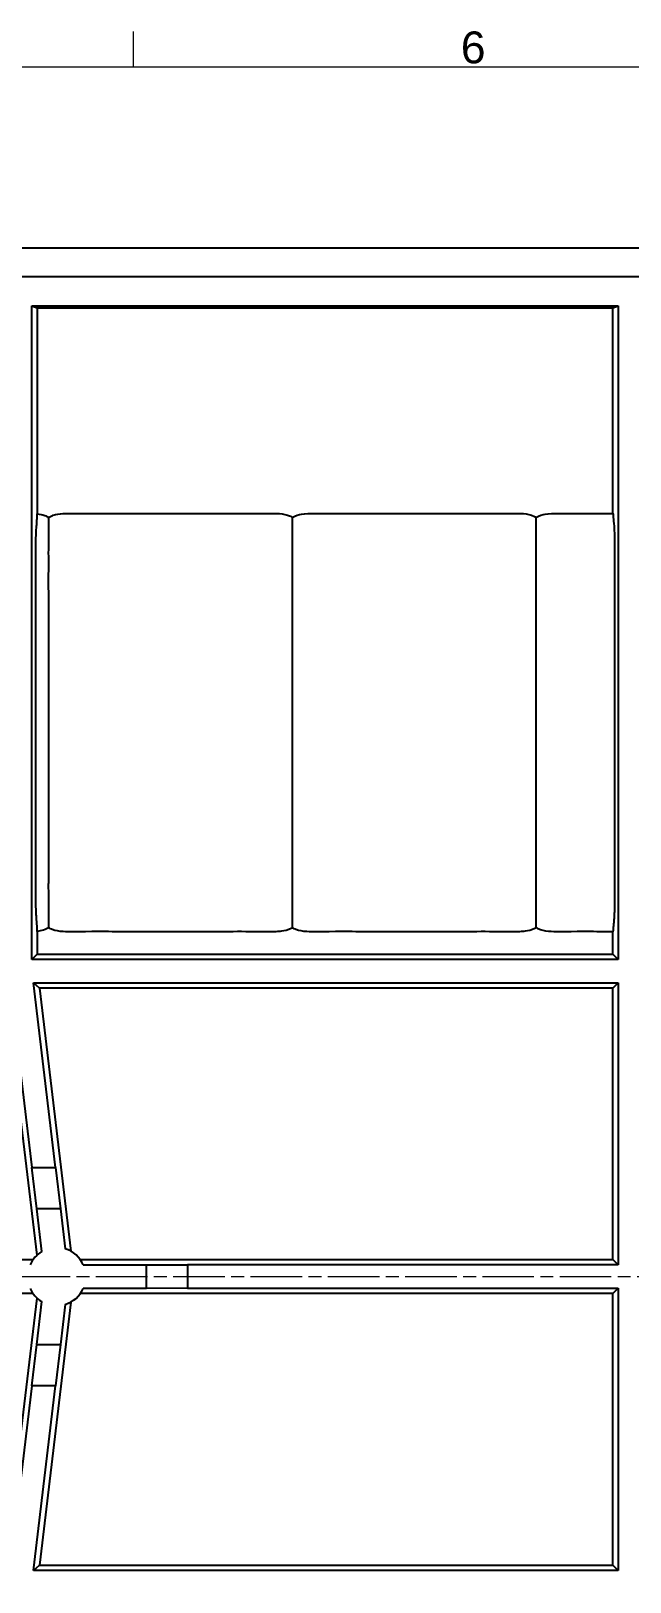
# Model space of a CAD drawing. Header units: millimetres. Extents: x 0 to 1486, y 0 to 1051.
# Drawn here: x 914.8 to 997.1, y 817.9 to 1031.2 of the extents above; entities that cross this region are included whole.
import ezdxf

# ---------------------------------------------------------------- set-up
doc = ezdxf.new("R2010")
doc.units = ezdxf.units.MM
doc.header["$LTSCALE"] = 1.25
doc.linetypes.add('CHAIN', pattern=[0.3543, 0.2362, -0.0295, 0.0591, -0.0295])
for name, color, linetype, lineweight, true_color in [('Bemaßungen(DIN)', 7, 'Continuous', 5, 0x262659), ('Mittellinie(DIN)', 7, 'CHAIN', 15, 0x262659), ('Sichtbare Kanten(DIN)', 7, 'Continuous', 25, 0x262659), ('Skizziergeometrie(DIN)', 7, 'Continuous', 9, 0x262659), ('Symbole(DIN)', 7, 'Continuous', 15, 0x262659)]:
    doc.layers.add(name, color=color, linetype=linetype, lineweight=lineweight, true_color=true_color)
doc.styles.add('Aktuell-DIN', font='arial.ttf')
doc.styles.add('Aktuell-DINGroßer Text', font='arial.ttf')
doc.dimstyles.new('STANDARD-DIN', dxfattribs={"dimscale": 1.25, "dimtxt": 5.25, "dimasz": 2.5, "dimexe": 3.175, "dimexo": 0, "dimgap": 0.8, "dimtad": 1, "dimrnd": 1e-08, "dimtxsty": 'Aktuell-DINGroßer Text', "dimcen": 0.09, "dimdle": 10, "dimclrd": 256, "dimclre": 256, "dimclrt": 256, "dimazin": 2, "dimtfac": 0.666667, "dimtmove": 0, "dimatfit": 3, "dimfxl": 1, "dimtolj": 1, "dimlwd": 25, "dimlwe": 25, "dimarcsym": 0})

# ---------------------------------------------------------------- blocks, each defined once
blk = doc.blocks.new('Ränder Standardrahmen')
at = {"layer": 'Skizziergeometrie(DIN)'}
blk.add_line((743.12, 821), (743.12, 824.9), dxfattribs=at)
at = {"layer": 'Skizziergeometrie(DIN)', "flags": 128}
blk.add_lwpolyline([(20, 20), (20, 821), (1169, 821), (1169, 20), (20, 20)], dxfattribs=at)
at = {"layer": 'Symbole(DIN)', "color": 179, "true_color": 0x262659, "insert": (779.12, 821.34), "char_height": 3.5, "attachment_point": 7, "style": 'Aktuell-DIN'}
blk.add_mtext('6', dxfattribs=at)
blk = doc.blocks.new('*D33')
at = {"layer": 'Bemaßungen(DIN)', "color": 250, "linetype": 'Continuous', "lineweight": 25, "true_color": 0x3f3f3f, "transparency": 16777216}
for p, q in [((1104.78, 870.2), (1145.44, 871.71)), ((1096.71, 849.83), (1145.44, 848.02))]:
    blk.add_line(p, q, dxfattribs=at)
blk.add_arc((826.66, 859.86), 315.03, 358.4401, 1.5599, dxfattribs=at)
at = {"layer": 'Bemaßungen(DIN)', "color": 250, "linetype": 'Continuous', "true_color": 0x3f3f3f, "transparency": 16777216}
for points in [[(1141.05, 868.42), (1142.09, 868.46), (1141.47, 871.56)], [(1142.09, 851.27), (1141.05, 851.31), (1141.47, 848.16)]]:
    blk.add_solid(points, dxfattribs=at)
at = {"layer": 'Defpoints', "color": 0, "linetype": 'Continuous', "transparency": 16777216}
for p in [(1104.78, 870.2), (826.66, 859.86), (1141.67, 855.96), (1096.71, 849.83)]:
    blk.add_point(p, dxfattribs=at)
at = {"layer": 'Bemaßungen(DIN)', "color": 179, "linetype": 'Continuous', "lineweight": 25, "true_color": 0x262659, "transparency": 16777216, "insert": (1134.13, 855.84), "char_height": 6.562, "attachment_point": 1, "rotation": 90, "style": 'Aktuell-DINGroßer Text'}
blk.add_mtext('\\A1;4°', dxfattribs=at)

msp = doc.modelspace()

# ---------------------------------------------------------------- linework, layer by layer
at = {"layer": 'Mittellinie(DIN)', "ltscale": 23.990969}
msp.add_line((190.6235, 859.8641), (1098.8735, 859.8641), dxfattribs=at)
at = {"layer": 'Sichtbare Kanten(DIN)'}
for p, q in [((191.7053, 1001.3641), (1097.7916, 1001.3641)), ((1067.9811, 997.3641), (221.5158, 997.3641)), ((914.9485, 903.4641), (914.9485, 993.3641)), ((914.9485, 993.3641), (915.6816, 993.1023)), ((914.9485, 993.3641), (995.5485, 993.3641)), ((915.6816, 993.1023), (915.6816, 964.7833)), ((915.6816, 993.1023), (994.8153, 993.1023)), ((994.8153, 993.1023), (995.5485, 993.3641)), ((994.8153, 964.832), (994.8153, 993.1023)), ((995.5485, 993.3641), (995.5485, 903.4641)), ((915.6816, 907.3451), (915.6816, 904.1973)), ((994.8153, 904.1973), (994.8153, 907.3001)), ((914.9485, 903.4641), (915.6816, 904.1973)), ((995.5485, 903.4641), (914.9485, 903.4641)), ((915.6816, 904.1973), (994.8153, 904.1973)), ((994.8153, 904.1973), (995.5485, 903.4641)), ((911.9276, 900.2641), (914.9509, 874.8641)), ((918.1735, 874.8641), (915.1502, 900.2641)), ((915.1502, 900.2641), (995.5485, 900.2641)), ((915.9758, 899.5309), (915.1502, 900.2641)), ((995.5485, 900.2641), (994.8153, 899.5309)), ((995.5485, 900.2641), (995.5485, 861.4641)), ((915.6468, 862.8146), (911.2765, 899.5309)), ((994.8153, 899.5309), (915.9758, 899.5309)), ((915.9758, 899.5309), (920.2804, 863.3661)), ((994.8153, 862.1973), (994.8153, 899.5309)), ((915.6013, 869.1928), (914.9509, 874.8641)), ((914.9509, 874.8641), (918.1735, 874.8641)), ((918.1735, 874.8641), (918.8732, 869.1928)), ((916.3025, 863.3018), (915.6013, 869.1928)), ((918.8732, 869.1928), (915.6013, 869.1928)), ((918.8732, 869.1928), (919.5287, 863.6858)), ((812.157, 862.1973), (915.0986, 862.1973)), ((921.5967, 862.1973), (994.8153, 862.1973)), ((994.8153, 862.1973), (995.5485, 861.4641)), ((922.0029, 861.4885), (930.6763, 861.4885)), ((930.6763, 861.4885), (936.3476, 861.4641)), ((930.6763, 858.2397), (930.6763, 861.4885)), ((995.5485, 861.4641), (936.3476, 861.4641)), ((936.3476, 861.4641), (936.3476, 858.2641)), ((915.0986, 857.5309), (812.157, 857.5309)), ((994.8153, 857.5309), (921.5967, 857.5309)), ((930.6763, 858.2397), (922.0029, 858.2397)), ((936.3476, 858.2641), (930.6763, 858.2397)), ((936.3476, 858.2641), (995.5485, 858.2641)), ((995.5485, 858.2641), (994.8153, 857.5309)), ((994.8153, 820.1973), (994.8153, 857.5309)), ((995.5485, 858.2641), (995.5485, 819.4641)), ((911.2765, 820.1973), (915.6468, 856.9136)), ((915.6013, 850.5354), (916.3025, 856.4264)), ((920.2804, 856.3621), (915.9758, 820.1973)), ((919.5287, 856.0424), (918.8732, 850.5354)), ((914.9509, 844.8641), (915.6013, 850.5354)), ((915.6013, 850.5354), (918.8732, 850.5354)), ((918.8732, 850.5354), (918.1735, 844.8641)), ((914.9509, 844.8641), (911.9276, 819.4641)), ((918.1735, 844.8641), (914.9509, 844.8641)), ((915.1502, 819.4641), (918.1735, 844.8641)), ((915.1502, 819.4641), (915.9758, 820.1973)), ((995.5485, 819.4641), (915.1502, 819.4641)), ((915.9758, 820.1973), (994.8153, 820.1973)), ((994.8153, 820.1973), (995.5485, 819.4641))]:
    msp.add_line(p, q, dxfattribs=at)
for start, end in [(120.748557, 156.039304), (23.960696, 72.827165), (203.960696, 239.251443), (287.172835, 336.039304)]:
    msp.add_arc((918.3476, 859.8641), 4, start, end, dxfattribs=at)
for points, knots in [([(915.6816, 907.3451), (915.6786, 907.3952), (915.6754, 907.4523), (915.6625, 907.7031), (915.654, 907.9029), (915.6281, 908.4037), (915.6172, 908.519), (915.5849, 908.9454), (915.5638, 909.2752), (915.535, 909.698), (915.52, 909.9225), (915.5019, 910.455), (915.4936, 910.7434), (915.4795, 911.6844), (915.4751, 912.1738), (915.4701, 913.2314), (915.4702, 913.7874), (915.471, 914.6751), (915.4714, 914.9788), (915.4716, 916.1151), (915.4708, 916.633), (915.4708, 918.0554), (915.4711, 918.5893), (915.4714, 920.1105), (915.4713, 921.3375), (915.4711, 927.4995), (915.4712, 930.5292), (915.4713, 938.3232), (915.4711, 943.0875), (915.4713, 948.8792), (915.4711, 949.9065), (915.4712, 951.4722), (915.4713, 952.0197), (915.4712, 953.079), (915.471, 953.5368), (915.4707, 955.4409), (915.4719, 955.9566), (915.4709, 957.8116), (915.468, 958.7704), (915.4783, 960.3027), (915.4834, 960.7706), (915.4957, 961.4356), (915.5021, 961.6894), (915.5217, 962.1937), (915.5331, 962.384), (915.5726, 962.9974), (915.5867, 963.2017), (915.6226, 963.6713), (915.6292, 963.7645), (915.6543, 964.199), (915.6664, 964.5331), (915.6816, 964.7833)], [0.0519989, 0.0519989, 0.0519989, 0.0519989, 0.08985552, 0.08985552, 0.19521618, 0.19521618, 0.37422055, 0.37422055, 0.56617571, 0.56617571, 0.78774752, 0.78774752, 0.88626397, 0.88626397, 0.96881864, 0.96881864, 1.0626804, 1.0626804, 1.12304496, 1.12304496, 1.2174314, 1.2174314, 1.2745513, 1.2745513, 1.38312236, 1.38312236, 1.48813304, 1.48813304, 1.6532707, 1.6532707, 1.68887806, 1.68887806, 1.70753884, 1.70753884, 1.72505691, 1.72505691, 1.77534703, 1.77534703, 1.83797745, 1.83797745, 1.8663396, 1.8663396, 1.88572185, 1.88572185, 1.9064561, 1.9064561, 1.9563577, 1.9563577, 1.96947296, 1.96947296, 2.00303319, 2.00303319, 2.00303319, 2.00303319]), ([(915.6816, 964.7833), (916.0309, 964.7444), (916.3624, 964.6733), (916.8869, 964.4756), (917.0689, 964.3906), (917.2435, 964.2923)], [0.051670497, 0.051670497, 0.051670497, 0.051670497, 0.163066067, 0.163066067, 0.224711995, 0.224711995, 0.224711995, 0.224711995]), ([(917.2498, 907.8348), (917.2495, 907.8828), (917.249, 907.9336), (917.2467, 908.3229), (917.2522, 908.7142), (917.248, 909.5884), (917.2485, 909.7472), (917.2486, 910.5772), (917.2472, 911.1403), (917.2485, 911.9296), (917.2466, 912.2662), (917.2431, 913.0514), (917.2426, 913.4525), (917.2445, 914.4306), (917.2476, 914.8697), (917.2457, 916.6419), (917.2448, 917.0018), (917.246, 923.9736), (917.2446, 929.8937), (917.2447, 950.6989), (917.2492, 951.6203), (917.2452, 953.9578), (917.2379, 955.4197), (917.2489, 958.1495), (917.2428, 958.873), (917.2439, 959.8766), (917.2479, 960.1427), (917.2548, 960.572), (917.2567, 960.7806), (917.2436, 961.9469), (917.2522, 962.1671), (917.2406, 963.0875), (917.2602, 963.5204), (917.2504, 964.0909), (917.246, 964.2002), (917.2435, 964.2923)], [0.2558523, 0.2558523, 0.2558523, 0.2558523, 0.28402504, 0.28402504, 0.45434451, 0.45434451, 0.67213075, 0.67213075, 0.82599602, 0.82599602, 0.91852312, 0.91852312, 1.01863252, 1.01863252, 1.17660296, 1.17660296, 1.24925939, 1.24925939, 1.65825211, 1.65825211, 2.68658375, 2.68658375, 2.79279292, 2.79279292, 2.86761711, 2.86761711, 2.90925276, 2.90925276, 2.94819496, 2.94819496, 3.07286362, 3.07286362, 3.25453641, 3.25453641, 3.3103209, 3.3103209, 3.3103209, 3.3103209]), ([(917.2435, 964.2923), (917.4758, 964.4259), (917.6846, 964.5109), (918.2899, 964.7217), (918.742, 964.7875), (919.8368, 964.847), (920.9857, 964.8112), (923.3239, 964.8237), (924.8214, 964.8284), (929.6237, 964.8345), (932.5005, 964.8237), (938.8838, 964.8375), (942.3903, 964.8056), (948.315, 964.8304), (948.669, 964.8266), (949.4617, 964.7644), (949.9503, 964.6736), (950.5605, 964.3906), (950.653, 964.3433), (950.7435, 964.2923)], [3.39082308, 3.39082308, 3.39082308, 3.39082308, 3.74277356, 3.74277356, 4.68273908, 4.68273908, 5.94421928, 5.94421928, 7.21988677, 7.21988677, 9.12583752, 9.12583752, 11.44896655, 11.44896655, 13.05112159, 13.05112159, 15.39967461, 15.39967461, 15.82664866, 15.82664866, 15.82664866, 15.82664866]), ([(950.7498, 907.8348), (950.7495, 907.8828), (950.749, 907.9336), (950.7467, 908.3229), (950.7522, 908.7142), (950.748, 909.5884), (950.7485, 909.7472), (950.7486, 910.5772), (950.7472, 911.1403), (950.7485, 911.9296), (950.7466, 912.2662), (950.7431, 913.0514), (950.7426, 913.4525), (950.7445, 914.4306), (950.7476, 914.8697), (950.7457, 916.6419), (950.7448, 917.0018), (950.746, 923.9736), (950.7446, 929.8937), (950.7447, 950.6989), (950.7492, 951.6203), (950.7452, 953.9578), (950.7379, 955.4197), (950.7489, 958.1495), (950.7428, 958.873), (950.7439, 959.8766), (950.7479, 960.1427), (950.7548, 960.572), (950.7567, 960.7806), (950.7436, 961.9469), (950.7522, 962.1671), (950.7406, 963.0875), (950.7602, 963.5204), (950.7504, 964.0909), (950.746, 964.2002), (950.7435, 964.2923)], [0.2558523, 0.2558523, 0.2558523, 0.2558523, 0.28402504, 0.28402504, 0.45434451, 0.45434451, 0.67213075, 0.67213075, 0.82599602, 0.82599602, 0.91852312, 0.91852312, 1.01863252, 1.01863252, 1.17660296, 1.17660296, 1.24925939, 1.24925939, 1.65825211, 1.65825211, 2.68658375, 2.68658375, 2.79279292, 2.79279292, 2.86761711, 2.86761711, 2.90925276, 2.90925276, 2.94819496, 2.94819496, 3.07286362, 3.07286362, 3.25453641, 3.25453641, 3.3103209, 3.3103209, 3.3103209, 3.3103209]), ([(950.7435, 964.2923), (950.7588, 964.3011), (950.7743, 964.3099), (951.1955, 964.5436), (951.6052, 964.6659), (952.5612, 964.8338), (953.1408, 964.8323), (955.3354, 964.8), (956.9137, 964.8205), (961.8099, 964.8399), (966.2482, 964.8289), (970.6477, 964.8259), (974.0822, 964.8281), (980.8625, 964.8077), (981.7954, 964.86), (982.9861, 964.7597), (983.4793, 964.6665), (984.0847, 964.3781), (984.1648, 964.3366), (984.2435, 964.2923)], [1.9240404, 1.9240404, 1.9240404, 1.9240404, 1.92512371, 1.92512371, 1.95331132, 1.95331132, 1.99357988, 1.99357988, 2.09661317, 2.09661317, 2.31324601, 2.31324601, 3.08420493, 3.08420493, 3.83526504, 3.83526504, 4.30737416, 4.30737416, 4.38052215, 4.38052215, 4.38052215, 4.38052215]), ([(984.2498, 907.8348), (984.2495, 907.8828), (984.249, 907.9336), (984.2467, 908.3229), (984.2522, 908.7142), (984.248, 909.5884), (984.2485, 909.7472), (984.2486, 910.5772), (984.2472, 911.1403), (984.2485, 911.9296), (984.2466, 912.2662), (984.2431, 913.0514), (984.2426, 913.4525), (984.2445, 914.4306), (984.2476, 914.8697), (984.2457, 916.6419), (984.2448, 917.0018), (984.246, 923.9736), (984.2446, 929.8937), (984.2447, 950.6989), (984.2492, 951.6203), (984.2452, 953.9578), (984.2379, 955.4197), (984.2489, 958.1495), (984.2428, 958.873), (984.2439, 959.8766), (984.2479, 960.1427), (984.2548, 960.572), (984.2567, 960.7806), (984.2436, 961.9469), (984.2522, 962.1671), (984.2406, 963.0875), (984.2602, 963.5204), (984.2504, 964.0909), (984.246, 964.2002), (984.2435, 964.2923)], [0.2558523, 0.2558523, 0.2558523, 0.2558523, 0.28402504, 0.28402504, 0.45434451, 0.45434451, 0.67213075, 0.67213075, 0.82599602, 0.82599602, 0.91852312, 0.91852312, 1.01863252, 1.01863252, 1.17660296, 1.17660296, 1.24925939, 1.24925939, 1.65825211, 1.65825211, 2.68658375, 2.68658375, 2.79279292, 2.79279292, 2.86761711, 2.86761711, 2.90925276, 2.90925276, 2.94819496, 2.94819496, 3.07286362, 3.07286362, 3.25453641, 3.25453641, 3.3103209, 3.3103209, 3.3103209, 3.3103209]), ([(984.2435, 964.2923), (984.2588, 964.3011), (984.2743, 964.3099), (984.6955, 964.5436), (985.1052, 964.6659), (986.0612, 964.8338), (986.6408, 964.8323), (988.6448, 964.8028), (990.0323, 964.8182), (992.5516, 964.8293), (993.6834, 964.8311), (994.8153, 964.832)], [1.924040396, 1.924040396, 1.924040396, 1.924040396, 1.925123706, 1.925123706, 1.953311321, 1.953311321, 1.993579882, 1.993579882, 2.084162083, 2.084162083, 2.158059657, 2.158059657, 2.158059657, 2.158059657]), ([(994.8153, 964.832), (994.8301, 964.6189), (994.8413, 964.3609), (994.8987, 963.6313), (994.9554, 963.2394), (994.9992, 962.3671), (995.0089, 961.9776), (995.0237, 961.2998), (995.0292, 960.8748), (995.0379, 959.8346), (995.0394, 959.2304), (995.0406, 958.1851), (995.0399, 957.6464), (995.0396, 956.3926), (995.0398, 955.8466), (995.0403, 953.7528), (995.04, 951.5342), (995.0399, 947.2188), (995.04, 944.4956), (995.0401, 933.729), (995.0401, 921.7878), (995.0401, 918.9891), (995.0401, 917.1577), (995.0398, 913.3482), (995.0424, 912.7139), (995.0263, 910.9676), (995.0181, 910.5496), (995.0044, 909.9541), (994.9944, 909.6581), (994.9706, 909.1628), (994.9571, 909.0122), (994.9281, 908.7273), (994.894, 908.4105), (994.8419, 907.7772), (994.829, 907.5034), (994.8153, 907.3001)], [0.05667299, 0.05667299, 0.05667299, 0.05667299, 0.27946248, 0.27946248, 0.62921178, 0.62921178, 0.84000312, 0.84000312, 1.15781674, 1.15781674, 1.58106716, 1.58106716, 2.10317453, 2.10317453, 2.50461585, 2.50461585, 3.66096158, 3.66096158, 4.85444511, 4.85444511, 6.41642002, 6.41642002, 9.37411359, 9.37411359, 12.56853496, 12.56853496, 14.53152395, 14.53152395, 17.5351744, 17.5351744, 21.16822954, 21.16822954, 24.69108334, 24.69108334, 28.41496884, 28.41496884, 28.41496884, 28.41496884]), ([(917.2498, 907.8348), (917.1794, 907.795), (917.1078, 907.7574), (916.6783, 907.5486), (916.3563, 907.46), (915.9555, 907.3807), (915.8189, 907.3604), (915.6816, 907.3451)], [1.862514233, 1.862514233, 1.862514233, 1.862514233, 1.886393163, 1.886393163, 2.003841343, 2.003841343, 2.064387778, 2.064387778, 2.064387778, 2.064387778]), ([(950.7498, 907.8348), (950.6945, 907.8035), (950.6385, 907.7736), (950.1161, 907.511), (949.6707, 907.4052), (948.7983, 907.2972), (948.3014, 907.2931), (945.7039, 907.302), (944.1513, 907.3105), (939.3099, 907.296), (936.021, 907.3064), (932.452, 907.2978), (930.7875, 907.2953), (926.4827, 907.302), (925.207, 907.3088), (921.4214, 907.3108), (920.0264, 907.27), (918.693, 907.3408), (918.2169, 907.4162), (917.5686, 907.6699), (917.4061, 907.7469), (917.2498, 907.8348)], [2.59723533, 2.59723533, 2.59723533, 2.59723533, 2.64480906, 2.64480906, 3.03629151, 3.03629151, 3.45143089, 3.45143089, 4.06823485, 4.06823485, 5.37484974, 5.37484974, 5.48611659, 5.48611659, 5.58711723, 5.58711723, 5.83252887, 5.83252887, 5.9940163, 5.9940163, 6.05017196, 6.05017196, 6.05017196, 6.05017196]), ([(984.2498, 907.8348), (984.1945, 907.8035), (984.1385, 907.7736), (983.6161, 907.511), (983.1707, 907.4052), (982.2983, 907.2972), (981.8014, 907.2931), (979.2039, 907.302), (977.6513, 907.3105), (972.8099, 907.296), (969.521, 907.3064), (965.952, 907.2978), (964.2875, 907.2953), (959.9827, 907.302), (958.707, 907.3088), (954.9214, 907.3108), (953.5264, 907.27), (952.193, 907.3408), (951.7169, 907.4162), (951.0686, 907.6699), (950.9061, 907.7469), (950.7498, 907.8348)], [2.59723533, 2.59723533, 2.59723533, 2.59723533, 2.64480906, 2.64480906, 3.03629151, 3.03629151, 3.45143089, 3.45143089, 4.06823485, 4.06823485, 5.37484973, 5.37484973, 5.48611659, 5.48611659, 5.58711723, 5.58711723, 5.83252887, 5.83252887, 5.99401629, 5.99401629, 6.05017196, 6.05017196, 6.05017196, 6.05017196]), ([(994.8153, 907.3001), (993.1325, 907.3039), (991.933, 907.3099), (988.1429, 907.3081), (986.8082, 907.2543), (985.4874, 907.374), (985, 907.4698), (984.4108, 907.748), (984.3295, 907.79), (984.2498, 907.8348)], [0.05140679, 0.05140679, 0.05140679, 0.05140679, 0.58512122, 0.58512122, 1.95641601, 1.95641601, 2.70161663, 2.70161663, 2.82323923, 2.82323923, 2.82323923, 2.82323923])]:
    msp.add_open_spline(points, degree=3, knots=knots, dxfattribs=at)

# ---------------------------------------------------------------- block references
at = {"xscale": 1.25, "yscale": 1.25, "zscale": 1.25}
msp.add_blockref('Ränder Standardrahmen', (0, 0), dxfattribs=at)

# ---------------------------------------------------------------- dimensions: what is measured, and where the dimension line sits
at = {"layer": 'Bemaßungen(DIN)', "color": 250, "linetype": 'Continuous', "lineweight": 25, "true_color": 0x3f3f3f}
dim = msp.add_angular_dim_3p(base=(1141.6661, 855.9636), center=(826.6557, 859.8641), p1=(1096.7136, 849.8282), p2=(1104.7834, 870.1999), dimstyle='STANDARD-DIN', override={"dimgap": 0.8, "dimadec": 0, "dimtol": 0, "dimlim": 0, "dimtp": 0, "dimtm": 0, "dimtdec": 0}, dxfattribs=at)
dim.commit()
dim.dimension.update_dxf_attribs({"geometry": '*D33', "text_midpoint": (1141.6902, 859.8641), "dimtype": 165})

doc.saveas('drawing.dxf')
